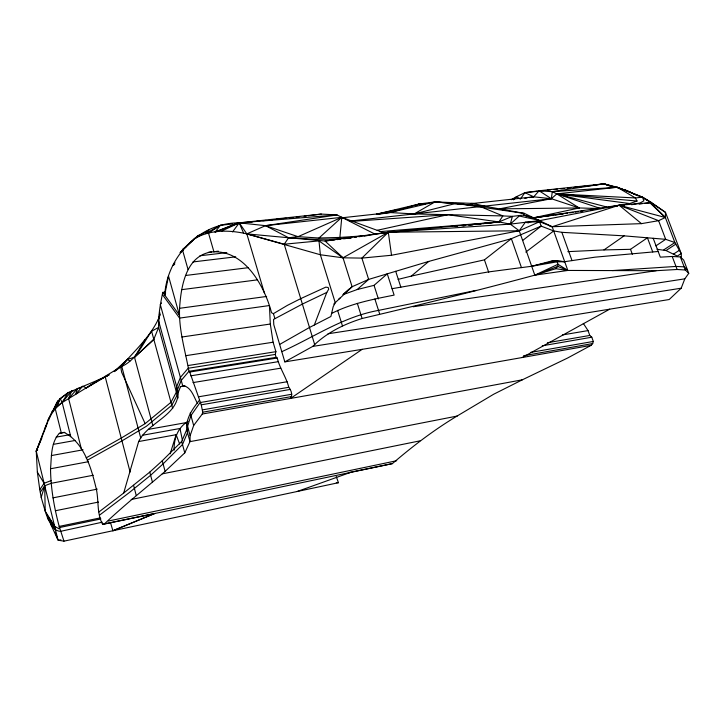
<?xml version="1.0" encoding="UTF-8"?>
<svg xmlns="http://www.w3.org/2000/svg" width="725" height="725" viewBox="0 0 725 725"><rect width="100%" height="100%" fill="white"/><g stroke="black" fill="none" stroke-linecap="round" stroke-linejoin="round"><path stroke-width="1.09" d="M103.766 377.653L68.186 392.615L58.163 400.581L48.539 418.86L36.25 451.131L37.356 472.129L39.784 489.674L41.198 497.395L45.195 511.134L47.614 518.094L54.656 526.368L59.106 528.851L59.405 527.22C54.257 508.153 50.759 488.559 50.523 468.767C51.629 456.886 50.659 442.712 59.323 433.342L64.054 432.363C83.719 442.558 90.824 466.701 95.782 486.847C99.153 499.09 96.407 513.119 102.56 524.266L104.21 524.112C123.694 505.624 144.719 488.895 165.11 471.395L184.775 452.871L189.986 441.634L186.706 429.68C185.682 418.343 192.687 408.664 199.402 400.272M186.787 423.5L190.131 435.662L189.986 441.634L522.362 379.8L567.476 358.087L591.047 345.363L592.678 343.577L593.304 341.448L591.79 337.216L589.778 335.458L588.038 330.6L583.326 323.413M190.131 435.662L193.666 425.484L202.266 414.02L202.719 412.199L201.251 404.831L189.742 372.034L188.962 371.291C185.238 350.646 178.631 329.676 179.573 308.306C180.933 287.091 185.691 255.499 211.691 251.938M98.944 511.959L123.685 493.036L138.656 441.543C148.054 422.167 177.598 416.123 178.268 392.47L158.358 319.97L159.98 314.351M158.63 325.045C158.431 314.088 160.578 302.968 162.753 292.383L165.644 292.003M178.033 398.052L158.648 327.392L158.594 318.638C149.848 337.478 133.953 351.344 120.658 366.886L121.673 372.306L145.154 423.645L121.238 438.081L86.139 457.865M232.689 223.962L220.418 225.276L205.565 233.613L209.081 230.015L194.218 238.888C209.978 229.426 229.508 229.861 246.826 233.885L288.613 237.755L298.038 236.676L319 237.999L339.88 237.438L341.783 217.337L337.062 214.926L321.275 214.074L239.25 222.856C199.828 222.62 167.14 256.442 164.702 295.039L165.563 293.036M362.174 349.323L290.553 398.433C293 394.989 291.187 390.258 288.795 387.295C286.239 377.054 279.669 368.318 277.24 358.014L276.125 357.353L188.962 371.291L181.241 380.426L177.498 389.66L177.208 395.071L171.789 405.266L146.359 426.291L121.963 440.882L87.236 460.284M174.1 450.243C173.837 438.697 177.688 427.469 188.038 421.361M502.67 209.752L499.407 208.873L551.362 198.713L552.287 191.681L603.843 183.842L617.301 187.267L642.486 197.146L650.624 201.985L665.496 212.38L681.201 253.542L681.527 258.879M276.125 357.353L275.264 354.434L275.908 351.679L273.108 342.227L270.307 324.03L269.437 305.542L179.573 318.103L162.581 294.794M47.007 424.288L48.539 418.86L52.327 412.625L57.039 401.994M41.198 497.395L44.714 485.75L51.176 483.312L93.289 475.237M170.13 453.841L176.13 434.701L138.656 441.543M158.358 319.97L159.98 314.804M79.741 388.12L77.521 388.482L75.663 394.327L82.65 386.208L86.329 387.92L103.684 377.852M61.308 432.934L55.299 408.927L58.163 400.581M159.31 315.094L160.044 312.992M653.198 238.289L660.312 257.157L672.193 256.469L680.376 256.94L683.684 260.058L688.75 273.325L684.817 278.835L681.183 288.206L669.193 299.525L284.825 361.875L273.796 324.718L273.533 319.426L302.388 304.083L326.812 292.392L328.715 289.202L328.18 287.499L325.806 287.136L300.73 298.627L287.399 305.37L273.425 313.644L271.549 312.747C264.09 284.245 242.503 246.862 208.338 252.327M314.324 324.999L326.812 292.392M178.268 392.47L180.516 386.633L184.123 385.782C191.663 388.165 193.874 396.947 197.336 403.127M336.246 476.57L338.457 482.705L63.972 541.158L58.662 540.279L57.982 539.989L36.25 451.131L46.59 425.321M81.472 449.364L68.603 398.569L71.621 391.092L73.805 390.739M114.251 371.381L127.518 359.31L134.515 357.28L151.344 341.801L153.809 339.336L158.648 327.392L151.597 331.234C142.399 344.049 136.336 360.524 120.658 366.886L60.673 403.481L56.795 407.051L52.327 412.625L52.617 410.468L48.611 420.337M37.7 449.853L36.25 451.131L41.878 437.972M165.554 293.027L164.702 295.039L168.526 276.107L179.374 314.985M123.685 493.036L149.776 472.093L162.264 460.765L181.676 441.489L186.706 429.68M55.299 408.927L60.157 398.523L68.186 392.615L70.398 392.261M45.168 427.433L46.545 425.077M152.884 425.774L134.515 357.28L145.009 339.626M70.751 436.613L62.142 402.447L60.157 398.523L56.795 407.051L62.142 402.447L68.186 392.615M36.25 451.131L37.356 449.346M39.784 489.674L44.116 483.294L51.058 480.63M40.373 492.103L44.714 485.75L45.195 511.134L54.656 526.368L46.328 514.034M174.979 262.704L173.067 265.432L174.698 264.326M615.579 187.277L603.843 183.842L539.083 190.775L524.918 192.651L520.323 199.103L516.535 196.674L511.234 199.738M657.067 249.282L666.012 250.551L677.286 256.052L681.201 253.542L674.884 242.54L665.342 217.5L649.537 201.468L665.496 212.38L665.342 217.5L658.608 220.681L641.471 223.644L552.178 226.726L539.599 221.687L525.29 222.321L519.227 230.777L391.527 255.254L361.884 258.109L343.007 257.81L320.368 254.756L246.826 233.885L239.25 222.856L215.144 232.018L220.418 225.276L208.51 233.106L213.993 252.055M232.58 231.882L239.25 222.856L337.062 214.926L265.522 225.665L239.25 222.856L221.85 230.922M161.521 302.968L160.297 304.527L182.791 386.062M62.142 402.447L71.621 391.092M284.825 361.875L312.747 346.405C326.431 332.811 343.858 324.22 362.092 318.502C419.875 304.944 477.476 290.58 534.814 275.156L555.803 268.694L557.752 266.419L558.014 264.272L557.135 261.807L555.776 260.81L552.939 260.647L531.697 266.274L488.324 271.947L392.053 288.695M68.603 398.569L77.521 388.482M529.25 197.581L533.718 196.828L539.083 190.775L552.287 191.681L617.301 187.267L642.486 197.146L648.658 200.925M650.624 201.985L649.881 202.792L644.516 203.417M513.499 199.846L516.535 196.674L524.918 192.651L537.207 191.328M663.81 249.826L674.884 242.54L665.686 239.332L624.116 235.852L561.857 232.326L553.683 230.94L541.176 226.127L511.37 238.679L428.765 261.417L368.653 279.406L352.105 286.728L333.763 304.101M200.462 235.172L198.215 235.426L180.09 252.608L183.479 249.618M134.515 357.28L153.809 339.336M319 237.999L341.783 217.337L384.468 233.006M188.065 269.6L182.428 249.681L198.215 235.426M342.907 294.613L349.06 289.094M338.493 299.416L340.034 298.038M264.335 292.864L246.826 233.885L265.522 225.665L288.613 237.755L325.027 241.008L343.007 257.81L352.105 286.728L343.414 294.522L357.235 289.52L368.653 279.406L361.884 258.109L388.31 232.263L498.9 221.941L510.291 224.116L540.098 220.545L619.141 205.229L649.881 202.792L665.342 217.5L619.141 205.229L533.129 217.89L530.954 217.31M350.202 221.025L551.362 198.713L556.818 193.874L617.301 187.267L635.399 197.961L637.039 201.042L629.744 203.544L619.911 205.465M357.235 289.52L374.046 285.351L387.268 273.833L394.119 295.102C372.84 299.334 351.054 303.485 331.597 313.463M104.21 524.112L392.397 463.619C413.93 445.105 436.613 427.958 461.218 413.585L493.671 394.237L522.362 379.8M398.107 279.379L411.283 276.116L428.765 261.417M182.428 249.681L186.533 246.4M411.283 276.116L484.436 259.858L511.37 238.679L521.465 267.616M145.154 423.645L170.982 402.293L176.392 392.089L176.673 386.661L180.407 377.417L188.128 368.273L275.264 354.434M522.761 240.392L541.176 226.127L539.599 221.687L519.227 230.777L388.31 232.263L325.027 241.008L334.85 239.848M114.432 371.617L120.658 366.886M99.715 514.995L129.376 492.52L150.61 475.265L163.098 463.882L182.501 444.516L187.521 432.653L187.567 426.327L190.938 415.579L200.046 402.574L288.795 387.295M525.806 252.083L553.683 230.94M567.82 251.648L603.961 249.926L624.116 235.852M603.961 249.926L630.496 249.318L647.425 237.8L652.745 251.965M655.889 245.866L665.686 239.332L658.608 220.681L619.141 205.229L552.178 226.726L550.021 226.372M666.012 250.551L675.854 244.108M86.329 387.92L99.307 379.456L101.446 379.121M673.398 254.158L679.361 250.297M279.651 344.429L309.493 327.473L330.89 316.49L333.192 306.657L335.267 302.76L320.368 254.756L318.991 240.89L284.209 244.225L246.826 233.885M281.798 351.67C313.753 337.288 343.387 316.635 378.522 310.4L476.216 290.381M522.245 357.507L609.707 309.176M549.949 262.251L552.939 260.647L564.693 261.698L595.026 257.167L658.173 251.475M107.391 375.885L104.654 377.29L108.94 374.916M415.57 205.71L419.422 203.952L435 201.913L473.262 203.435L533.718 196.828L551.362 198.713L579.239 207.966L597.346 208.474M109.076 374.888L105.161 376.61L130.119 472.057M112.873 530.745L154.624 513.527L102.56 524.266M154.642 513.527L112.892 530.736L110.49 522.625M215.144 232.018L237.302 223.101M297.214 491.487L350.411 472.437L348.553 472.655L392.397 463.619M378.785 214.265L389.959 212.543L419.422 203.952L425.031 203.897M376.465 214.165L419.422 203.952L425.022 204.097M340.804 217.917L389.959 212.543L435 201.913L484.382 206.145L524.447 213.431L552.178 226.726L567.829 270.443L656.179 270.706L677.132 269.483L685.361 270.008L688.75 273.325M377.181 230.305L447.851 214.691L498.9 221.941L512.394 216.358L523.559 215.062L533.129 217.89L553.302 215.234M376.402 214.292L398.161 209.525M471.286 203.852L473.262 203.435L484.382 206.145L455.2 203.643M552.287 191.681L556.818 193.874L579.239 207.966L533.129 217.89L563.053 213.766M631.629 204.731L640.139 202.918L643.845 200.87L642.486 197.146L635.399 197.961L556.818 193.874L600.735 208.573M58.662 540.279L60.873 539.808M102.297 522.19L60.465 531.362C53.514 531.017 50.369 523.414 47.614 518.094L55.453 529.658M108.415 521.012L396.702 460.728M100.204 517.904L59.205 526.404L63.972 541.158M59.849 527.474L100.884 518.946M377.462 214.147L385.057 212.597M387.222 212.153L389.388 211.709M131.189 499.48L419.92 440.863M55.363 510.753L98.518 502.062M615.543 206.317L617.727 205.891M162.273 473.842L457.248 416.041M53.007 497.848L97.268 489.139M50.523 468.767L88.341 461.716M51.321 455.581L83.04 449.817M142.29 435.299L179.99 428.493L182.483 440.583M53.342 444.353L75.373 440.428M148.371 429.372L186.443 422.566M202.266 414.02L591.047 345.363M59.323 433.342L64.779 432.39M202.647 409.843L291.785 394.237M530.528 352.432L593.304 341.448M56.097 437.139L70.515 434.601M202.719 412.199L291.541 396.575M523.522 355.748L592.678 343.577M201.251 404.831L290.353 389.407M542.237 345.798L591.79 337.216M547.402 342.753L589.778 335.458M524.791 198.342L527.021 197.961M198.442 396.82L287.145 381.74M562.392 334.95L588.038 330.6M193.013 382.592L280.774 368.164M180.516 386.633L184.866 385.908M190.793 375.822L278.318 361.666M189.742 372.034L277.24 358.014M188.264 365.509L275.908 351.679M312.747 346.405L681.183 288.206M185.537 355.712L273.108 342.227M328.053 333.772L684.817 278.835M354.498 237.428L356.682 237.093M358.866 236.758L361.041 236.422M364.312 235.924L388.31 232.263L510.291 224.116L519.218 216.005L540.098 220.545L523.559 215.062L524.447 213.431L455.925 203.417L414.174 213.929L389.959 212.543M413.132 306.766L656.179 270.706M181.948 337.007L270.307 324.03M615.652 187.431L603.843 183.842L593.023 185.292M565.273 213.458L567.485 213.15M569.705 212.851L573.031 212.389M575.242 212.081L578.568 211.627M580.788 211.319L583 211.011M590.757 209.942L592.978 209.643M179.573 308.306L266.628 296.452M555.54 214.935L558.903 214.491M561.15 214.201L563.388 213.902M304.065 216.313L306.222 216.032M308.37 215.751L321.275 214.074M181.739 289.656L257.23 279.886M185.464 275.5L248.104 267.706M193.022 261.933L235.707 256.822M216.15 251.421L218.379 251.158M337.034 239.594L340.315 239.205M343.587 238.824L345.771 238.57M349.042 238.181L351.226 237.927L330.636 239.196L314.442 239.232L288.613 237.755L284.209 244.225L314.695 344.62M639.151 204.051L642.368 203.671M199.946 255.771L226.834 252.608M463.103 225.81L465.341 225.575M469.809 225.085L473.171 224.723M476.524 224.36L481.001 223.871M483.24 223.635L498.9 221.941L502.86 215.932L512.394 216.358L510.291 224.116L519.227 230.777L534.814 275.156L567.829 270.443L558.014 264.272L534.814 275.156L557.752 266.419L567.829 270.443L555.803 268.694M234.918 223.717L239.377 223.246M242.73 222.883L244.959 222.648M249.418 222.167L252.762 221.805M256.106 221.451L259.459 221.089M262.803 220.735L266.147 220.373M269.492 220.019L272.836 219.657M276.189 219.303L279.533 218.941M282.877 218.578L286.221 218.225M289.565 217.863L292.918 217.509M296.262 217.147L299.606 216.793M539.445 191.092L543.913 190.612M547.257 190.249L550.61 189.896M553.963 189.533L557.317 189.18M560.661 188.817L564.014 188.455M567.367 188.101L570.72 187.739M574.064 187.385L577.417 187.023M580.77 186.66L585.238 186.18M587.467 185.944L590.821 185.582M455.083 226.553L457.33 226.318M461.825 225.837L465.196 225.484M468.567 225.131L473.062 224.659M475.31 224.424L498.9 221.941L379.637 231.647M350.202 221.497L447.851 214.691M339.88 237.438L367.702 235.543M612.344 270.579L675.981 266.447L684.146 266.836L687.418 269.836M499.407 208.873L579.239 207.966M471.023 203.453L473.262 203.435M624.325 205.202L619.141 205.229L641.471 223.644M336.318 482.642L338.457 482.705M451.829 203.353L435 201.913L414.174 213.929L502.86 215.932L480.702 206.725M606.816 207.024L556.818 193.874L637.039 201.042M556.818 193.874L629.744 203.544M623.165 189.941L626.246 190.403L638.29 195.94M525.29 222.321L528.516 222.847M617.709 187.902L626.246 190.403M622.095 189.379L628.53 191.337L635.535 194.717M603.843 183.842L609.933 186.035M644.153 198.695L648.721 201.006M524.918 192.651L533.718 196.828M646.537 200.018L648.54 200.979M375.613 234.438L341.783 217.337L265.522 225.665L298.038 236.676L341.783 217.337L343.659 218.524M539.083 190.775L551.362 198.713M318.991 240.89L343.007 257.81L388.31 232.263L391.527 255.254M129.838 361.204L127.518 359.31L121.718 366.288L140.768 438.136M52.526 526.549L50.65 524.121L57.982 539.989L55.182 532.105M162.753 292.383L179.383 315.121M37.356 472.129L44.116 483.294M239.25 222.856L243.491 232.87M680.376 256.94L685.361 270.008M672.193 256.469L677.132 269.483M176.13 434.701L179.655 444.026M630.496 249.318L632.354 254.294M561.857 232.326L572.025 260.601M484.436 259.858L488.722 272.373M395.705 271.313L400.843 287.163M374.046 285.351L378.387 298.954M374.888 298.99L379.628 313.871M357.343 303.376L362.092 318.502M337.623 310.363L342.436 325.878M273.425 313.644L274.911 318.619M190.222 412.996L193.666 425.484M151.597 331.234L172.686 408.556M181.676 441.489L184.775 452.871M162.264 460.765L165.11 471.395M149.776 472.093L152.54 482.515M133.581 485.315L136.264 495.583M555.776 260.81L531.697 266.274L557.135 261.807L564.693 261.698L555.776 260.81"/></g></svg>
